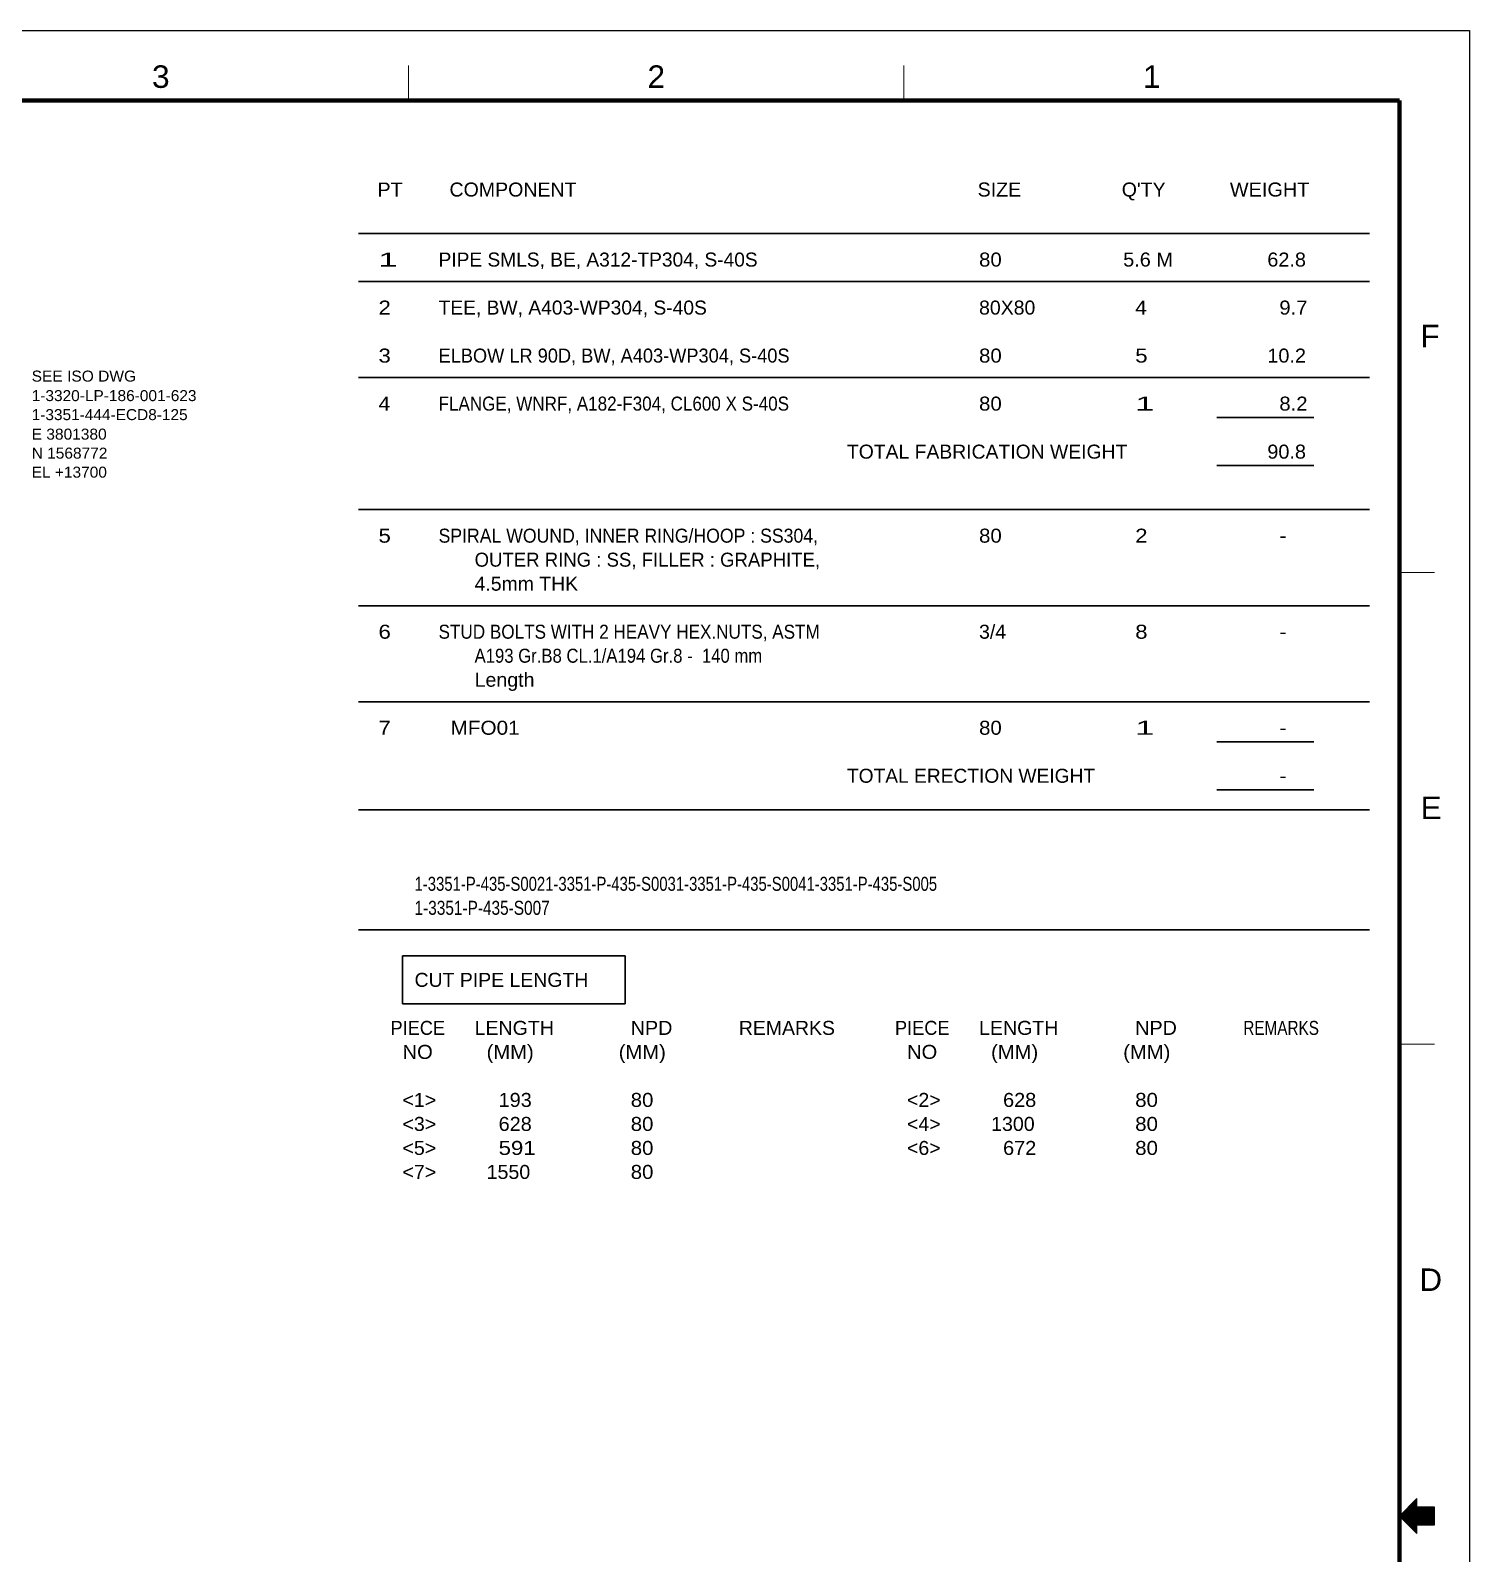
# Model space of a CAD drawing. Header units: inches. Extents: x 0 to 841, y 0 to 594.
# Drawn here: x 553.5 to 841, y 289.5 to 594 of the extents above; entities that cross this region are included whole.
import ezdxf
from ezdxf.enums import TextEntityAlignment as Align

# ---------------------------------------------------------------- set-up
doc = ezdxf.new("R2010")
doc.units = ezdxf.units.IN
doc.header["$MEASUREMENT"] = 0
for name, color, linetype in [('BG Border', 7, 'Continuous'), ('BG MATLIST', 7, 'Continuous'), ('ISOTEXT', 7, 'Continuous'), ('MATLIST', 7, 'Continuous')]:
    doc.layers.add(name, color=color, linetype=linetype)
doc.styles.add('Arial', font='arial.ttf')
doc.styles.add('txt.shx', font='txt')

msp = doc.modelspace()

# ---------------------------------------------------------------- linework, layer by layer
at = {"layer": 'BG Border', "color": 7, "linetype": 'Continuous', "lineweight": 25}
for p, q in [((0, 594), (841, 594)), ((841, 594), (841, 0)), ((830.5, 300.5), (827, 297)), ((830.5, 298.75), (830.5, 300.5)), ((834.02, 298.75), (830.5, 298.75)), ((834.02, 295.25), (834.02, 298.75)), ((827, 297), (830.5, 293.5)), ((830.5, 293.5), (830.5, 295.25)), ((830.5, 295.25), (834.02, 295.25))]:
    msp.add_line(p, q, dxfattribs=at)
at = {"layer": 'BG Border', "color": 7, "linetype": 'Continuous', "lineweight": 13}
for p, q in [((629, 580), (629, 587.02)), ((728, 580), (728, 587.02)), ((834.02, 485.67), (827, 485.67)), ((834.02, 391.33), (827, 391.33)), ((834.02, 298.59), (828.59, 298.59)), ((830.5, 298.79), (828.79, 298.79)), ((830.5, 298.99), (828.99, 298.99)), ((830.5, 299.19), (829.19, 299.19)), ((830.5, 299.39), (829.39, 299.39)), ((830.5, 299.59), (829.59, 299.59)), ((830.5, 299.79), (829.79, 299.79)), ((830.5, 299.99), (829.99, 299.99)), ((830.5, 300.19), (830.19, 300.19)), ((830.5, 300.39), (830.39, 300.39)), ((834.02, 296.99), (827.01, 296.99)), ((834.02, 297.19), (827.19, 297.19)), ((834.02, 296.79), (827.21, 296.79)), ((834.02, 297.39), (827.39, 297.39)), ((834.02, 296.59), (827.41, 296.59)), ((834.02, 297.59), (827.59, 297.59)), ((834.02, 296.39), (827.61, 296.39)), ((834.02, 297.79), (827.79, 297.79)), ((834.02, 296.19), (827.81, 296.19)), ((834.02, 297.99), (827.99, 297.99)), ((834.02, 295.99), (828.01, 295.99)), ((834.02, 298.19), (828.19, 298.19)), ((834.02, 295.79), (828.21, 295.79)), ((834.02, 298.39), (828.39, 298.39)), ((834.02, 295.59), (828.41, 295.59)), ((834.02, 295.39), (828.61, 295.39)), ((830.5, 295.19), (828.81, 295.19)), ((830.5, 294.99), (829.01, 294.99)), ((830.5, 294.79), (829.21, 294.79)), ((830.5, 294.59), (829.41, 294.59)), ((830.5, 294.39), (829.61, 294.39)), ((830.5, 294.19), (829.81, 294.19)), ((830.5, 293.99), (830.01, 293.99)), ((830.5, 293.79), (830.21, 293.79)), ((830.5, 293.59), (830.41, 293.59))]:
    msp.add_line(p, q, dxfattribs=at)
at = {"layer": 'BG Border', "color": 3, "linetype": 'Continuous', "lineweight": 120}
for p, q in [((35, 580), (827, 580)), ((827, 580), (827, 14))]:
    msp.add_line(p, q, dxfattribs=at)
msp.add_lwpolyline([(827, 580), (35, 580), (35, 14), (827, 14)], close=True, dxfattribs=at)
at = {"layer": 'MATLIST', "color": 2, "linetype": 'Continuous', "lineweight": 30}
for p, q in [((619, 553.4), (821, 553.4)), ((619, 543.8), (821, 543.8)), ((619, 524.6), (821, 524.6)), ((790.5, 516.6), (809.9, 516.6)), ((790.5, 507), (809.9, 507)), ((619, 498.2), (821, 498.2)), ((619, 479), (821, 479)), ((619, 459.8), (821, 459.8)), ((790.5, 451.8), (809.9, 451.8)), ((790.5, 442.2), (809.9, 442.2)), ((619, 438.2), (821, 438.2)), ((619, 414.2), (821, 414.2)), ((627.8, 409), (672.3, 409)), ((627.8, 409), (627.8, 399.4)), ((672.3, 399.4), (672.3, 409)), ((627.8, 399.4), (672.3, 399.4))]:
    msp.add_line(p, q, dxfattribs=at)

# ---------------------------------------------------------------- texts
at = {"layer": 'BG Border', "color": 3, "style": 'Arial', "width": 1.008516}
for s, p in [('3', (579.5, 587.02)), ('2', (678.5, 587.02)), ('1', (777.5, 587.02))]:
    msp.add_text(s, height=4.5, dxfattribs=at).set_placement(p, align=Align.TOP_CENTER)
at = {"layer": 'BG Border', "color": 3, "style": 'Arial'}
for s, width, p in [('F', 0.993934, (831.22, 532.93)), ('E', 1.004063, (831.22, 438.6)), ('D', 0.992063, (831.01, 344.26))]:
    msp.add_text(s, height=4.5, dxfattribs=dict(at, width=width)).set_placement(p, align=Align.MIDDLE_LEFT)
at = {"layer": 'BG MATLIST', "color": 2, "style": 'Arial'}
for s, width, p in [('PT', 1.011406, (622.78, 560.8)), ('COMPONENT', 0.999032, (637.18, 560.8)), ('SIZE', 1.001836, (742.71, 560.8)), ("Q'TY", 0.997907, (771.51, 560.8)), ('WEIGHT', 1.016102, (793.11, 560.8))]:
    msp.add_text(s, height=2.8, dxfattribs=dict(at, width=width)).set_placement(p)
at = {"layer": 'ELEDIT', "color": 4, "style": 'Arial', "width": 1.005315}
msp.add_text('EL +13700', height=2.2, dxfattribs=at).set_placement((553.7, 504.6))
at = {"layer": 'ISOTEXT', "color": 2, "style": 'Arial'}
for s, width, p in [('SEE ISO DWG', 1.00983, (553.7, 523.8)), ('1-3320-LP-186-001-623', 1.004063, (553.7, 519.9)), ('1-3351-444-ECD8-125', 1.00235, (553.7, 516.1)), ('E 3801380', 1.007902, (553.7, 512.2)), ('N 1568772', 1.006087, (553.7, 508.4))]:
    msp.add_text(s, height=2.2, dxfattribs=dict(at, width=width)).set_placement(p)
at = {"layer": 'MATLIST', "color": 2, "style": 'txt.shx'}
for s, width, p in [('1', 1.830635, (623, 546.8)), ('PIPE SMLS, BE, A312-TP304, S-40S', 1.021201, (635, 546.8)), ('80', 1.088486, (743, 546.8)), ('5.6 M', 1.059009, (771.8, 546.8)), ('62.8', 1.059088, (800.6, 546.8)), ('2', 1.184529, (623, 537.2)), ('TEE, BW, A403-WP304, S-40S', 1.026446, (635, 537.2)), ('80X80', 1.037989, (743, 537.2)), ('4', 1.118721, (774.2, 537.2)), ('9.7', 1.081317, (803, 537.2)), ('3', 1.184529, (623, 527.6)), ('ELBOW LR 90D, BW, A403-WP304, S-40S', 0.971339, (635, 527.6)), ('80', 1.088486, (743, 527.6)), ('5', 1.184529, (774.2, 527.6)), ('10.2', 1.059088, (800.6, 527.6)), ('4', 1.118721, (623, 518)), ('FLANGE, WNRF, A182-F304, CL600 X S-40S', 0.90953, (635, 518)), ('80', 1.088486, (743, 518)), ('1', 1.830635, (774.2, 518)), ('8.2', 1.081317, (803, 518)), ('TOTAL FABRICATION WEIGHT', 1.031985, (716.6, 508.4)), ('90.8', 1.059088, (800.6, 508.4)), ('5', 1.184529, (623, 491.6)), ('SPIRAL WOUND, INNER RING/HOOP : SS304,', 0.941591, (635, 491.6)), ('80', 1.088486, (743, 491.6)), ('2', 1.184529, (774.2, 491.6)), ('-', 1.19863, (803, 491.6)), ('OUTER RING : SS, FILLER : GRAPHITE,', 0.99061, (642.2, 486.8)), ('4.5mm THK', 1.035822, (642.2, 482)), ('6', 1.184529, (623, 472.4)), ('STUD BOLTS WITH 2 HEAVY HEX.NUTS, ASTM', 0.91302, (635, 472.4)), ('3/4', 1.038813, (743, 472.4)), ('8', 1.184529, (774.2, 472.4)), ('-', 1.19863, (803, 472.4)), ('A193 Gr.B8 CL.1/A194 Gr.8 -  140 mm', 0.890912, (642.2, 467.6)), ('Length', 1.045205, (642.2, 462.8)), ('7', 1.184529, (623, 453.2)), ('MFO01', 1.105263, (637.4, 453.2)), ('80', 1.088486, (743, 453.2)), ('1', 1.830635, (774.2, 453.2)), ('-', 1.19863, (803, 453.2)), ('TOTAL ERECTION WEIGHT', 1.023161, (716.6, 443.6)), ('-', 1.19863, (803, 443.6)), ('1-3351-P-435-S0021-3351-P-435-S0031-3351-P-435-S0041-3351-P-435-S005', 0.793712, (630.2, 422)), ('1-3351-P-435-S007', 0.821161, (630.2, 417.2)), ('CUT PIPE LENGTH', 1.036836, (630.2, 402.8)), ('PIECE', 0.970054, (625.4, 393.2)), ('LENGTH', 1.043763, (642.2, 393.2)), ('NPD', 1.053223, (673.4, 393.2)), ('REMARKS', 1.037113, (695, 393.2)), ('PIECE', 0.970054, (726.2, 393.2)), ('LENGTH', 1.043763, (743, 393.2)), ('NPD', 1.053223, (774.2, 393.2)), ('REMARKS', 0.816089, (795.8, 393.2)), ('NO', 1.075844, (627.8, 388.4)), ('(MM)', 1.078767, (644.6, 388.4)), ('(MM)', 1.078767, (671, 388.4)), ('NO', 1.075844, (728.6, 388.4)), ('(MM)', 1.078767, (745.4, 388.4)), ('(MM)', 1.078767, (771.8, 388.4)), ('<1>', 1.04131, (627.8, 378.8)), ('193', 1.059841, (647, 378.8)), ('80', 1.088486, (673.4, 378.8)), ('<2>', 1.04131, (728.6, 378.8)), ('628', 1.059841, (747.8, 378.8)), ('80', 1.088486, (774.2, 378.8)), ('<3>', 1.04131, (627.8, 374)), ('628', 1.059841, (647, 374)), ('80', 1.088486, (673.4, 374)), ('<4>', 1.04131, (728.6, 374)), ('1300', 1.046077, (745.4, 374)), ('80', 1.088486, (774.2, 374)), ('<5>', 1.04131, (627.8, 369.2)), ('591', 1.184529, (647, 369.2)), ('80', 1.088486, (673.4, 369.2)), ('<6>', 1.04131, (728.6, 369.2)), ('672', 1.059841, (747.8, 369.2)), ('80', 1.088486, (774.2, 369.2)), ('<7>', 1.04131, (627.8, 364.4)), ('1550', 1.046077, (644.6, 364.4)), ('80', 1.088486, (673.4, 364.4))]:
    msp.add_text(s, height=2.8, dxfattribs=dict(at, width=width)).set_placement(p)

doc.saveas('drawing.dxf')
